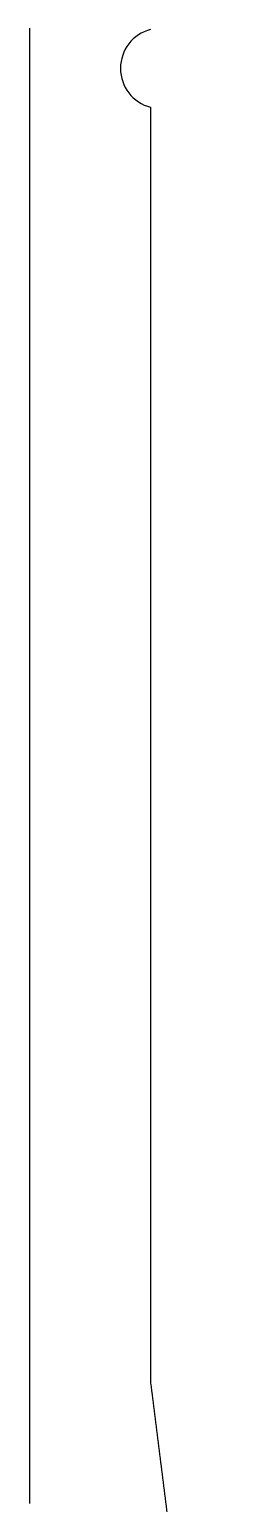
# Model space of a CAD drawing. Extents: x 0 to 145, y 2 to 120.
# Drawn here: x 0 to 5.38, y 37.24 to 73.8 of the extents above; entities that cross this region are included whole.
import ezdxf

# ---------------------------------------------------------------- set-up
doc = ezdxf.new("R2010")
doc.units = 0

# ---------------------------------------------------------------- blocks, each defined once
blk = doc.blocks.new('ARC007')
at = {"layer": 'ScrewHolesMid', "color": 0}
blk.add_arc((3.25, 72.84), 0.997, 104.5265, -104.5303, dxfattribs=at)
blk = doc.blocks.new('LINE043')
at = {"layer": 'StraightLineMid', "color": 0}
blk.add_line((3, 71.875), (3, 40.234), dxfattribs=at)
blk = doc.blocks.new('BLOCK_BLOCK_LINE029')
at = {"layer": 'StraightLineMid', "color": 0}
for points in [[(0, 73.839601), (0, 73.789601), (0, 73.739601)], [(0, 73.739601), (0, 73.639601)], [(0, 73.639601), (0, 73.539601)], [(0, 73.539601), (0, 73.489601), (0, 73.439601)], [(0, 73.439601), (0, 73.339601)], [(0, 73.339601), (0, 73.289601), (0, 73.239601)], [(0, 73.239601), (0, 73.139601)], [(0, 73.139601), (0, 73.039601)], [(0, 73.039601), (0, 72.989601), (0, 72.939601)], [(0, 72.939601), (0, 72.839601)], [(0, 72.839601), (0, 72.789601), (0, 72.739601)], [(0, 72.739601), (0, 72.639601)], [(0, 72.639601), (0, 72.539601)], [(0, 72.539601), (0, 72.489601), (0, 72.439601)], [(0, 72.439601), (0, 72.339601)], [(0, 72.339601), (0, 72.289601), (0, 72.239601)], [(0, 72.239601), (0, 72.139601)], [(0, 72.139601), (0, 72.039601)], [(0, 72.039601), (0, 71.989601), (0, 71.939601)], [(0, 71.939601), (0, 71.839601)], [(0, 71.839601), (0, 71.789601), (0, 71.739601)], [(0, 71.739601), (0, 71.639601)], [(0, 71.639601), (0, 71.539601)], [(0, 71.539601), (0, 71.489601), (0, 71.439601)], [(0, 71.439601), (0, 71.339601)], [(0, 71.339601), (0, 71.289601), (0, 71.239601)], [(0, 71.239601), (0, 71.139601)], [(0, 71.139601), (0, 71.039601)], [(0, 71.039601), (0, 70.989601), (0, 70.939601)], [(0, 70.939601), (0, 70.839601)], [(0, 70.839601), (0, 70.789601), (0, 70.739601)], [(0, 70.739601), (0, 70.639601)], [(0, 70.639601), (0, 70.539601)], [(0, 70.539601), (0, 70.489601), (0, 70.439601)], [(0, 70.439601), (0, 70.339601)], [(0, 70.339601), (0, 70.289601), (0, 70.239601)], [(0, 70.239601), (0, 70.139601)], [(0, 70.139601), (0, 70.039601)], [(0, 70.039601), (0, 69.989601), (0, 69.939601)], [(0, 69.939601), (0, 69.839601)], [(0, 69.839601), (0, 69.789601), (0, 69.739601)], [(0, 69.739601), (0, 69.639601)], [(0, 69.639601), (0, 69.539601)], [(0, 69.539601), (0, 69.489601), (0, 69.439601)], [(0, 69.439601), (0, 69.339601)], [(0, 69.339601), (0, 69.289601), (0, 69.239601)], [(0, 69.239601), (0, 69.139601)], [(0, 69.139601), (0, 69.039601)], [(0, 69.039601), (0, 68.989601), (0, 68.939601)], [(0, 68.939601), (0, 68.839601)], [(0, 68.839601), (0, 68.789601), (0, 68.739601)], [(0, 68.739601), (0, 68.639601)], [(0, 68.639601), (0, 68.539601)], [(0, 68.539601), (0, 68.489601), (0, 68.439601)], [(0, 68.439601), (0, 68.339601)], [(0, 68.339601), (0, 68.289601), (0, 68.239601)], [(0, 68.239601), (0, 68.139601)], [(0, 68.139601), (0, 68.039601)], [(0, 68.039601), (0, 67.989601), (0, 67.939601)], [(0, 67.939601), (0, 67.839601)], [(0, 67.839601), (0, 67.789601), (0, 67.739601)], [(0, 67.739601), (0, 67.639601)], [(0, 67.639601), (0, 67.539601)], [(0, 67.539601), (0, 67.489601), (0, 67.439601)], [(0, 67.439601), (0, 67.339601)], [(0, 67.339601), (0, 67.289601), (0, 67.239601)], [(0, 67.239601), (0, 67.139601)], [(0, 67.139601), (0, 67.039601)], [(0, 67.039601), (0, 66.989601), (0, 66.939601)], [(0, 66.939601), (0, 66.839601)], [(0, 66.839601), (0, 66.789601), (0, 66.739601)], [(0, 66.739601), (0, 66.639601)], [(0, 66.639601), (0, 66.539601)], [(0, 66.539601), (0, 66.489601), (0, 66.439601)], [(0, 66.439601), (0, 66.339601)], [(0, 66.339601), (0, 66.289601), (0, 66.239601)], [(0, 66.239601), (0, 66.139601)], [(0, 66.139601), (0, 66.039601)], [(0, 66.039601), (0, 65.989601), (0, 65.939601)], [(0, 65.939601), (0, 65.839601)], [(0, 65.839601), (0, 65.789601), (0, 65.739601)], [(0, 65.739601), (0, 65.639601)], [(0, 65.639601), (0, 65.539601)], [(0, 65.539601), (0, 65.489601), (0, 65.439601)], [(0, 65.439601), (0, 65.339601)], [(0, 65.339601), (0, 65.289601), (0, 65.239601)], [(0, 65.239601), (0, 65.139601)], [(0, 65.139601), (0, 65.039601)], [(0, 65.039601), (0, 64.989601), (0, 64.939601)], [(0, 64.939601), (0, 64.839601)], [(0, 64.839601), (0, 64.789601), (0, 64.739601)], [(0, 64.739601), (0, 64.639601)], [(0, 64.639601), (0, 64.539601)], [(0, 64.539601), (0, 64.489601), (0, 64.439601)], [(0, 64.439601), (0, 64.339601)], [(0, 64.339601), (0, 64.289601), (0, 64.239601)], [(0, 64.239601), (0, 64.139601)], [(0, 64.139601), (0, 64.039601)], [(0, 64.039601), (0, 63.989601), (0, 63.939601)], [(0, 63.939601), (0, 63.889601), (0, 63.839601)], [(0, 63.839601), (0, 63.789601), (0, 63.739601)], [(0, 63.739601), (0, 63.689601), (0, 63.639601)], [(0, 63.639601), (0, 63.589601), (0, 63.539601)], [(0, 63.539601), (0, 63.439601)], [(0, 63.439601), (0, 63.389601), (0, 63.339601)], [(0, 63.339601), (0, 63.289601), (0, 63.239601)], [(0, 63.239601), (0, 63.189601), (0, 63.139601)], [(0, 63.139601), (0, 63.089601), (0, 63.039601)], [(0, 63.039601), (0, 62.939601)], [(0, 62.939601), (0, 62.889601), (0, 62.839601)], [(0, 62.839601), (0, 62.789601), (0, 62.739601)], [(0, 62.739601), (0, 62.689601), (0, 62.639601)], [(0, 62.639601), (0, 62.589601), (0, 62.539601)], [(0, 62.539601), (0, 62.439601)], [(0, 62.439601), (0, 62.389601), (0, 62.339601)], [(0, 62.339601), (0, 62.289601), (0, 62.239601)], [(0, 62.239601), (0, 62.189601), (0, 62.139601)], [(0, 62.139601), (0, 62.089601), (0, 62.039601)], [(0, 62.039601), (0, 61.939601)], [(0, 61.939601), (0, 61.889601), (0, 61.839601)], [(0, 61.839601), (0, 61.789601), (0, 61.739601)], [(0, 61.739601), (0, 61.689601), (0, 61.639601)], [(0, 61.639601), (0, 61.589601), (0, 61.539601)], [(0, 61.539601), (0, 61.439601)], [(0, 61.439601), (0, 61.389601), (0, 61.339601)], [(0, 61.339601), (0, 61.289601), (0, 61.239601)], [(0, 61.239601), (0, 61.189601), (0, 61.139601)], [(0, 61.139601), (0, 61.089601), (0, 61.039601)], [(0, 61.039601), (0, 60.939601)], [(0, 60.939601), (0, 60.889601), (0, 60.839601)], [(0, 60.839601), (0, 60.789601), (0, 60.739601)], [(0, 60.739601), (0, 60.689601), (0, 60.639601)], [(0, 60.639601), (0, 60.589601), (0, 60.539601)], [(0, 60.539601), (0, 60.439601)], [(0, 60.439601), (0, 60.389601), (0, 60.339601)], [(0, 60.339601), (0, 60.289601), (0, 60.239601)], [(0, 60.239601), (0, 60.189601), (0, 60.139601)], [(0, 60.139601), (0, 60.089601), (0, 60.039601)], [(0, 60.039601), (0, 59.939601)], [(0, 59.939601), (0, 59.889601), (0, 59.839601)], [(0, 59.839601), (0, 59.789601), (0, 59.739601)], [(0, 59.739601), (0, 59.689601), (0, 59.639601)], [(0, 59.639601), (0, 59.589601), (0, 59.539601)], [(0, 59.539601), (0, 59.439601)], [(0, 59.439601), (0, 59.389601), (0, 59.339601)], [(0, 59.339601), (0, 59.289601), (0, 59.239601)], [(0, 59.239601), (0, 59.189601), (0, 59.139601)], [(0, 59.139601), (0, 59.089601), (0, 59.039601)], [(0, 59.039601), (0, 58.939601)], [(0, 58.939601), (0, 58.889601), (0, 58.839601)], [(0, 58.839601), (0, 58.789601), (0, 58.739601)], [(0, 58.739601), (0, 58.689601), (0, 58.639601)], [(0, 58.639601), (0, 58.589601), (0, 58.539601)], [(0, 58.539601), (0, 58.439601)], [(0, 58.439601), (0, 58.389601), (0, 58.339601)], [(0, 58.339601), (0, 58.289601), (0, 58.239601)], [(0, 58.239601), (0, 58.189601), (0, 58.139601)], [(0, 58.139601), (0, 58.089601), (0, 58.039601)], [(0, 58.039601), (0, 57.939601)], [(0, 57.939601), (0, 57.889601), (0, 57.839601)], [(0, 57.839601), (0, 57.789601), (0, 57.739601)], [(0, 57.739601), (0, 57.689601), (0, 57.639601)], [(0, 57.639601), (0, 57.589601), (0, 57.539601)], [(0, 57.539601), (0, 57.439601)], [(0, 57.439601), (0, 57.389601), (0, 57.339601)], [(0, 57.339601), (0, 57.289601), (0, 57.239601)], [(0, 57.239601), (0, 57.189601), (0, 57.139601)], [(0, 57.139601), (0, 57.089601), (0, 57.039601)], [(0, 57.039601), (0, 56.939601)], [(0, 56.939601), (0, 56.889601), (0, 56.839601)], [(0, 56.839601), (0, 56.789601), (0, 56.739601)], [(0, 56.739601), (0, 56.689601), (0, 56.639601)], [(0, 56.639601), (0, 56.589601), (0, 56.539601)], [(0, 56.539601), (0, 56.439601)], [(0, 56.439601), (0, 56.389601), (0, 56.339601)], [(0, 56.339601), (0, 56.289601), (0, 56.239601)], [(0, 56.239601), (0, 56.189601), (0, 56.139601)], [(0, 56.139601), (0, 56.089601), (0, 56.039601)], [(0, 56.039601), (0, 55.939601)], [(0, 55.939601), (0, 55.889601), (0, 55.839601)], [(0, 55.839601), (0, 55.789601), (0, 55.739601)], [(0, 55.739601), (0, 55.689601), (0, 55.639601)], [(0, 55.639601), (0, 55.589601), (0, 55.539601)], [(0, 55.539601), (0, 55.439601)], [(0, 55.439601), (0, 55.389601), (0, 55.339601)], [(0, 55.339601), (0, 55.289601), (0, 55.239601)], [(0, 55.239601), (0, 55.189601), (0, 55.139601)], [(0, 55.139601), (0, 55.089601), (0, 55.039601)], [(0, 55.039601), (0, 54.939601)], [(0, 54.939601), (0, 54.889601), (0, 54.839601)], [(0, 54.839601), (0, 54.789601), (0, 54.739601)], [(0, 54.739601), (0, 54.689601), (0, 54.639601)], [(0, 54.639601), (0, 54.589601), (0, 54.539601)], [(0, 54.539601), (0, 54.439601)], [(0, 54.439601), (0, 54.389601), (0, 54.339601)], [(0, 54.339601), (0, 54.289601), (0, 54.239601)], [(0, 54.239601), (0, 54.189601), (0, 54.139601)], [(0, 54.139601), (0, 54.089601), (0, 54.039601)], [(0, 54.039601), (0, 53.939601)], [(0, 53.939601), (0, 53.889601), (0, 53.839601)], [(0, 53.839601), (0, 53.789601), (0, 53.739601)], [(0, 53.739601), (0, 53.689601), (0, 53.639601)], [(0, 53.639601), (0, 53.589601), (0, 53.539601)], [(0, 53.539601), (0, 53.439601)], [(0, 53.439601), (0, 53.389601), (0, 53.339601)], [(0, 53.339601), (0, 53.289601), (0, 53.239601)], [(0, 53.239601), (0, 53.189601), (0, 53.139601)], [(0, 53.139601), (0, 53.089601), (0, 53.039601)], [(0, 53.039601), (0, 52.939601)], [(0, 52.939601), (0, 52.889601), (0, 52.839601)], [(0, 52.839601), (0, 52.789601), (0, 52.739601)], [(0, 52.739601), (0, 52.689601), (0, 52.639601)], [(0, 52.639601), (0, 52.589601), (0, 52.539601)], [(0, 52.539601), (0, 52.439601)], [(0, 52.439601), (0, 52.389601), (0, 52.339601)], [(0, 52.339601), (0, 52.289601), (0, 52.239601)], [(0, 52.239601), (0, 52.189601), (0, 52.139601)], [(0, 52.139601), (0, 52.089601), (0, 52.039601)], [(0, 52.039601), (0, 51.939601)], [(0, 51.939601), (0, 51.889601), (0, 51.839601)], [(0, 51.839601), (0, 51.789601), (0, 51.739601)], [(0, 51.739601), (0, 51.689601), (0, 51.639601)], [(0, 51.639601), (0, 51.589601), (0, 51.539601)], [(0, 51.539601), (0, 51.439601)], [(0, 51.439601), (0, 51.389601), (0, 51.339601)], [(0, 51.339601), (0, 51.289601), (0, 51.239601)], [(0, 51.239601), (0, 51.189601), (0, 51.139601)], [(0, 51.139601), (0, 51.089601), (0, 51.039601)], [(0, 51.039601), (0, 50.939601)], [(0, 50.939601), (0, 50.889601), (0, 50.839601)], [(0, 50.839601), (0, 50.789601), (0, 50.739601)], [(0, 50.739601), (0, 50.689601), (0, 50.639601)], [(0, 50.639601), (0, 50.589601), (0, 50.539601)], [(0, 50.539601), (0, 50.439601)], [(0, 50.439601), (0, 50.389601), (0, 50.339601)], [(0, 50.339601), (0, 50.289601), (0, 50.239601)], [(0, 50.239601), (0, 50.189601), (0, 50.139601)], [(0, 50.139601), (0, 50.089601), (0, 50.039601)], [(0, 50.039601), (0, 49.939601)], [(0, 49.939601), (0, 49.889601), (0, 49.839601)], [(0, 49.839601), (0, 49.789601), (0, 49.739601)], [(0, 49.739601), (0, 49.689601), (0, 49.639601)], [(0, 49.639601), (0, 49.589601), (0, 49.539601)], [(0, 49.539601), (0, 49.439601)], [(0, 49.439601), (0, 49.389601), (0, 49.339601)], [(0, 49.339601), (0, 49.289601), (0, 49.239601)], [(0, 49.239601), (0, 49.189601), (0, 49.139601)], [(0, 49.139601), (0, 49.089601), (0, 49.039601)], [(0, 49.039601), (0, 48.939601)], [(0, 48.939601), (0, 48.889601), (0, 48.839601)], [(0, 48.839601), (0, 48.789601), (0, 48.739601)], [(0, 48.739601), (0, 48.689601), (0, 48.639601)], [(0, 48.639601), (0, 48.589601), (0, 48.539601)], [(0, 48.539601), (0, 48.439601)], [(0, 48.439601), (0, 48.389601), (0, 48.339601)], [(0, 48.339601), (0, 48.289601), (0, 48.239601)], [(0, 48.239601), (0, 48.189601), (0, 48.139601)], [(0, 48.139601), (0, 48.089601), (0, 48.039601)], [(0, 48.039601), (0, 47.939601)], [(0, 47.939601), (0, 47.889601), (0, 47.839601)], [(0, 47.839601), (0, 47.789601), (0, 47.739601)], [(0, 47.739601), (0, 47.689601), (0, 47.639601)], [(0, 47.639601), (0, 47.589601), (0, 47.539601)], [(0, 47.539601), (0, 47.439601)], [(0, 47.439601), (0, 47.389601), (0, 47.339601)], [(0, 47.339601), (0, 47.289601), (0, 47.239601)], [(0, 47.239601), (0, 47.189601), (0, 47.139601)], [(0, 47.139601), (0, 47.089601), (0, 47.039601)], [(0, 47.039601), (0, 46.939601)], [(0, 46.939601), (0, 46.889601), (0, 46.839601)], [(0, 46.839601), (0, 46.789601), (0, 46.739601)], [(0, 46.739601), (0, 46.689601), (0, 46.639601)], [(0, 46.639601), (0, 46.589601), (0, 46.539601)], [(0, 46.539601), (0, 46.439601)], [(0, 46.439601), (0, 46.389601), (0, 46.339601)], [(0, 46.339601), (0, 46.289601), (0, 46.239601)], [(0, 46.239601), (0, 46.189601), (0, 46.139601)], [(0, 46.139601), (0, 46.089601), (0, 46.039601)], [(0, 46.039601), (0, 45.939601)], [(0, 45.939601), (0, 45.889601), (0, 45.839601)], [(0, 45.839601), (0, 45.789601), (0, 45.739601)], [(0, 45.739601), (0, 45.689601), (0, 45.639601)], [(0, 45.639601), (0, 45.589601), (0, 45.539601)], [(0, 45.539601), (0, 45.439601)], [(0, 45.439601), (0, 45.389601), (0, 45.339601)], [(0, 45.339601), (0, 45.289601), (0, 45.239601)], [(0, 45.239601), (0, 45.189601), (0, 45.139601)], [(0, 45.139601), (0, 45.089601), (0, 45.039601)], [(0, 45.039601), (0, 44.939601)], [(0, 44.939601), (0, 44.889601), (0, 44.839601)], [(0, 44.839601), (0, 44.789601), (0, 44.739601)], [(0, 44.739601), (0, 44.689601), (0, 44.639601)], [(0, 44.639601), (0, 44.589601), (0, 44.539601)], [(0, 44.539601), (0, 44.439601)], [(0, 44.439601), (0, 44.389601), (0, 44.339601)], [(0, 44.339601), (0, 44.289601), (0, 44.239601)], [(0, 44.239601), (0, 44.189601), (0, 44.139601)], [(0, 44.139601), (0, 44.089601), (0, 44.039601)], [(0, 44.039601), (0, 43.939601)], [(0, 43.939601), (0, 43.889601), (0, 43.839601)], [(0, 43.839601), (0, 43.789601), (0, 43.739601)], [(0, 43.739601), (0, 43.689601), (0, 43.639601)], [(0, 43.639601), (0, 43.589601), (0, 43.539601)], [(0, 43.539601), (0, 43.439601)], [(0, 43.439601), (0, 43.389601), (0, 43.339601)], [(0, 43.339601), (0, 43.289601), (0, 43.239601)], [(0, 43.239601), (0, 43.189601), (0, 43.139601)], [(0, 43.139601), (0, 43.089601), (0, 43.039601)], [(0, 43.039601), (0, 42.939601)], [(0, 42.939601), (0, 42.889601), (0, 42.839601)], [(0, 42.839601), (0, 42.789601), (0, 42.739601)], [(0, 42.739601), (0, 42.689601), (0, 42.639601)], [(0, 42.639601), (0, 42.589601), (0, 42.539601)], [(0, 42.539601), (0, 42.439601)], [(0, 42.439601), (0, 42.389601), (0, 42.339601)], [(0, 42.339601), (0, 42.289601), (0, 42.239601)], [(0, 42.239601), (0, 42.189601), (0, 42.139601)], [(0, 42.139601), (0, 42.089601), (0, 42.039601)], [(0, 42.039601), (0, 41.939601)], [(0, 41.939601), (0, 41.889601), (0, 41.839601)], [(0, 41.839601), (0, 41.789601), (0, 41.739601)], [(0, 41.739601), (0, 41.689601), (0, 41.639601)], [(0, 41.639601), (0, 41.589601), (0, 41.539601)], [(0, 41.539601), (0, 41.439601)], [(0, 41.439601), (0, 41.389601), (0, 41.339601)], [(0, 41.339601), (0, 41.289601), (0, 41.239601)], [(0, 41.239601), (0, 41.189601), (0, 41.139601)], [(0, 41.139601), (0, 41.089601), (0, 41.039601)], [(0, 41.039601), (0, 40.939601)], [(0, 40.939601), (0, 40.889601), (0, 40.839601)], [(0, 40.839601), (0, 40.789601), (0, 40.739601)], [(0, 40.739601), (0, 40.689601), (0, 40.639601)], [(0, 40.639601), (0, 40.589601), (0, 40.539601)], [(0, 40.539601), (0, 40.439601)], [(0, 40.439601), (0, 40.389601), (0, 40.339601)], [(0, 40.339601), (0, 40.289601), (0, 40.239601)], [(0, 40.239601), (0, 40.189601), (0, 40.139601)], [(0, 40.139601), (0, 40.089601), (0, 40.039601)], [(0, 40.039601), (0, 39.939601)], [(0, 39.939601), (0, 39.889601), (0, 39.839601)], [(0, 39.839601), (0, 39.789601), (0, 39.739601)], [(0, 39.739601), (0, 39.689601), (0, 39.639601)], [(0, 39.639601), (0, 39.589601), (0, 39.539601)], [(0, 39.539601), (0, 39.439601)], [(0, 39.439601), (0, 39.389601), (0, 39.339601)], [(0, 39.339601), (0, 39.289601), (0, 39.239601)], [(0, 39.239601), (0, 39.189601), (0, 39.139601)], [(0, 39.139601), (0, 39.089601), (0, 39.039601)], [(0, 39.039601), (0, 38.939601)], [(0, 38.939601), (0, 38.889601), (0, 38.839601)], [(0, 38.839601), (0, 38.789601), (0, 38.739601)], [(0, 38.739601), (0, 38.689601), (0, 38.639601)], [(0, 38.639601), (0, 38.589601), (0, 38.539601)], [(0, 38.539601), (0, 38.439601)], [(0, 38.439601), (0, 38.389601), (0, 38.339601)], [(0, 38.339601), (0, 38.289601), (0, 38.239601)], [(0, 38.239601), (0, 38.189601), (0, 38.139601)], [(0, 38.139601), (0, 38.089601), (0, 38.039601)], [(0, 38.039601), (0, 37.939601)], [(0, 37.939601), (0, 37.889601), (0, 37.839601)], [(0, 37.839601), (0, 37.789601), (0, 37.739601)], [(0, 37.739601), (0, 37.689601), (0, 37.639601)], [(0, 37.639601), (0, 37.589601), (0, 37.539601)], [(0, 37.539601), (0, 37.439601)], [(0, 37.439601), (0, 37.389601), (0, 37.339601)], [(0, 37.339601), (0, 37.289601), (0, 37.239601)]]:
    blk.add_lwpolyline(points, dxfattribs=at)
blk = doc.blocks.new('BLOCK_BLOCK_LINE027')
at = {"layer": 'StraightLineMid', "color": 0}
for points in [[(3, 40.233627), (3.01237, 40.134856)], [(3.01237, 40.134856), (3.02474, 40.036085)], [(3.02474, 40.036085), (3.037111, 39.937315)], [(3.037111, 39.937315), (3.049481, 39.838544)], [(3.049481, 39.838544), (3.061851, 39.739773)], [(3.061851, 39.739773), (3.074221, 39.641002)], [(3.074221, 39.641002), (3.086591, 39.542231)], [(3.086591, 39.542231), (3.098961, 39.44346)], [(3.098961, 39.44346), (3.111332, 39.34469)], [(3.111332, 39.34469), (3.123702, 39.245919)], [(3.123702, 39.245919), (3.136072, 39.147148)], [(3.136072, 39.147148), (3.148442, 39.048377)], [(3.148442, 39.048377), (3.160812, 38.949606)], [(3.160812, 38.949606), (3.173183, 38.850835)], [(3.173183, 38.850835), (3.185553, 38.752065)], [(3.185553, 38.752065), (3.197923, 38.653294)], [(3.197923, 38.653294), (3.210293, 38.554523)], [(3.210293, 38.554523), (3.222663, 38.455752)], [(3.222663, 38.455752), (3.235034, 38.356981)], [(3.235034, 38.356981), (3.247404, 38.258211)], [(3.247404, 38.258211), (3.259774, 38.15944)], [(3.259774, 38.15944), (3.272144, 38.060669)], [(3.272144, 38.060669), (3.284514, 37.961898)], [(3.284514, 37.961898), (3.296884, 37.863127)], [(3.296884, 37.863127), (3.309255, 37.764356)], [(3.309255, 37.764356), (3.321625, 37.665586)], [(3.321625, 37.665586), (3.333995, 37.566815)], [(3.333995, 37.566815), (3.346365, 37.468044)], [(3.346365, 37.468044), (3.358735, 37.369273)], [(3.358735, 37.369273), (3.371106, 37.270502)], [(3.371106, 37.270502), (3.383476, 37.171731)], [(3.383476, 37.171731), (3.395846, 37.072961)], [(3.395846, 37.072961), (3.408216, 36.97419)], [(3.408216, 36.97419), (3.420586, 36.875419)], [(3.420586, 36.875419), (3.432957, 36.776648)], [(3.432957, 36.776648), (3.445327, 36.677877)], [(3.445327, 36.677877), (3.457697, 36.579107)], [(3.457697, 36.579107), (3.470067, 36.480336)], [(3.470067, 36.480336), (3.482437, 36.381565)], [(3.482437, 36.381565), (3.494808, 36.282794)], [(3.494808, 36.282794), (3.507178, 36.184023)], [(3.507178, 36.184023), (3.519548, 36.085252)], [(3.519548, 36.085252), (3.531918, 35.986482)], [(3.531918, 35.986482), (3.544288, 35.887711)], [(3.544288, 35.887711), (3.556658, 35.78894)], [(3.556658, 35.78894), (3.569029, 35.690169)], [(3.569029, 35.690169), (3.581399, 35.591398)], [(3.581399, 35.591398), (3.593769, 35.492627)], [(3.593769, 35.492627), (3.606139, 35.393857)], [(3.606139, 35.393857), (3.618509, 35.295086)], [(3.618509, 35.295086), (3.63088, 35.196315)], [(3.63088, 35.196315), (3.64325, 35.097544)], [(3.64325, 35.097544), (3.65562, 34.998773)], [(3.65562, 34.998773), (3.66799, 34.900003)], [(3.66799, 34.900003), (3.68036, 34.801232)], [(3.68036, 34.801232), (3.69273, 34.702461)], [(3.69273, 34.702461), (3.705101, 34.60369)], [(3.705101, 34.60369), (3.717471, 34.504919)], [(3.717471, 34.504919), (3.729841, 34.406148)], [(3.729841, 34.406148), (3.742211, 34.307378)], [(3.742211, 34.307378), (3.754581, 34.208607)], [(3.754581, 34.208607), (3.766952, 34.109836)], [(3.766952, 34.109836), (3.779322, 34.011065)], [(3.779322, 34.011065), (3.791692, 33.912294)], [(3.791692, 33.912294), (3.804062, 33.813524)], [(3.804062, 33.813524), (3.816432, 33.714753)], [(3.816432, 33.714753), (3.828803, 33.615982)], [(3.828803, 33.615982), (3.841173, 33.517211)], [(3.841173, 33.517211), (3.853543, 33.41844)], [(3.853543, 33.41844), (3.865913, 33.319669)], [(3.865913, 33.319669), (3.878283, 33.220899)], [(3.878283, 33.220899), (3.890653, 33.122128)], [(3.890653, 33.122128), (3.903024, 33.023357)], [(3.903024, 33.023357), (3.915394, 32.924586)], [(3.915394, 32.924586), (3.927764, 32.825815)], [(3.927764, 32.825815), (3.940134, 32.727044)], [(3.940134, 32.727044), (3.952504, 32.628274)], [(3.952504, 32.628274), (3.964875, 32.529503)], [(3.964875, 32.529503), (3.977245, 32.430732)], [(3.977245, 32.430732), (3.989615, 32.331961)], [(3.989615, 32.331961), (4.001985, 32.23319)], [(4.001985, 32.23319), (4.014355, 32.13442)], [(4.014355, 32.13442), (4.026726, 32.035649)], [(4.026726, 32.035649), (4.039096, 31.936878)], [(4.039096, 31.936878), (4.051466, 31.838107)], [(4.051466, 31.838107), (4.063836, 31.739336)], [(4.063836, 31.739336), (4.076206, 31.640565)], [(4.076206, 31.640565), (4.088577, 31.541795)], [(4.088577, 31.541795), (4.100947, 31.443024)], [(4.100947, 31.443024), (4.113317, 31.344253)], [(4.113317, 31.344253), (4.125687, 31.245482)], [(4.125687, 31.245482), (4.138057, 31.146711)], [(4.138057, 31.146711), (4.150427, 31.04794)], [(4.150427, 31.04794), (4.162798, 30.94917)], [(4.162798, 30.94917), (4.175168, 30.850399)], [(4.175168, 30.850399), (4.187538, 30.751628)], [(4.187538, 30.751628), (4.199908, 30.652857)], [(4.199908, 30.652857), (4.212278, 30.554086)], [(4.212278, 30.554086), (4.224649, 30.455316)], [(4.224649, 30.455316), (4.237019, 30.356545)], [(4.237019, 30.356545), (4.249389, 30.257774)], [(4.249389, 30.257774), (4.261759, 30.159003)], [(4.261759, 30.159003), (4.274129, 30.060232)], [(4.274129, 30.060232), (4.286499, 29.961461)], [(4.286499, 29.961461), (4.29887, 29.862691)], [(4.29887, 29.862691), (4.31124, 29.76392)], [(4.31124, 29.76392), (4.32361, 29.665149)], [(4.32361, 29.665149), (4.33598, 29.566378)], [(4.33598, 29.566378), (4.34835, 29.467607)], [(4.34835, 29.467607), (4.360721, 29.368836)], [(4.360721, 29.368836), (4.373091, 29.270066)], [(4.373091, 29.270066), (4.385461, 29.171295)], [(4.385461, 29.171295), (4.397831, 29.072524)], [(4.397831, 29.072524), (4.410201, 28.973753)], [(4.410201, 28.973753), (4.422572, 28.874982)], [(4.422572, 28.874982), (4.434942, 28.776212)], [(4.434942, 28.776212), (4.447312, 28.677441)], [(4.447312, 28.677441), (4.459682, 28.57867)], [(4.459682, 28.57867), (4.472052, 28.479899)], [(4.472052, 28.479899), (4.484422, 28.381128)], [(4.484422, 28.381128), (4.496793, 28.282357)], [(4.496793, 28.282357), (4.509163, 28.183587)], [(4.509163, 28.183587), (4.521533, 28.084816)], [(4.521533, 28.084816), (4.533903, 27.986045)], [(4.533903, 27.986045), (4.546273, 27.887274)], [(4.546273, 27.887274), (4.558644, 27.788503)], [(4.558644, 27.788503), (4.571014, 27.689732)], [(4.571014, 27.689732), (4.583384, 27.590962)], [(4.583384, 27.590962), (4.595754, 27.492191)], [(4.595754, 27.492191), (4.608124, 27.39342)], [(4.608124, 27.39342), (4.620495, 27.294649)], [(4.620495, 27.294649), (4.632865, 27.195878)], [(4.632865, 27.195878), (4.645235, 27.097108)], [(4.645235, 27.097108), (4.657605, 26.998337)], [(4.657605, 26.998337), (4.669975, 26.899566)], [(4.669975, 26.899566), (4.682346, 26.800795)], [(4.682346, 26.800795), (4.694716, 26.702024)], [(4.694716, 26.702024), (4.707086, 26.603253)], [(4.707086, 26.603253), (4.719456, 26.504483)], [(4.719456, 26.504483), (4.731826, 26.405712)], [(4.731826, 26.405712), (4.744196, 26.306941)], [(4.744196, 26.306941), (4.756567, 26.20817)], [(4.756567, 26.20817), (4.768937, 26.109399)], [(4.768937, 26.109399), (4.781307, 26.010628)], [(4.781307, 26.010628), (4.793677, 25.911858)], [(4.793677, 25.911858), (4.806047, 25.813087)], [(4.806047, 25.813087), (4.818418, 25.714316)], [(4.818418, 25.714316), (4.830788, 25.615545)], [(4.830788, 25.615545), (4.843158, 25.516774)], [(4.843158, 25.516774), (4.855528, 25.418004)], [(4.855528, 25.418004), (4.867898, 25.319233)], [(4.867898, 25.319233), (4.880268, 25.220462)], [(4.880268, 25.220462), (4.892639, 25.121691)], [(4.892639, 25.121691), (4.905009, 25.02292)], [(4.905009, 25.02292), (4.917379, 24.924149)], [(4.917379, 24.924149), (4.929749, 24.825379)], [(4.929749, 24.825379), (4.942119, 24.726608)], [(4.942119, 24.726608), (4.95449, 24.627837)], [(4.95449, 24.627837), (4.96686, 24.529066)], [(4.96686, 24.529066), (4.97923, 24.430295)], [(4.97923, 24.430295), (4.9916, 24.331525)], [(4.9916, 24.331525), (5.00397, 24.232754)], [(5.00397, 24.232754), (5.016341, 24.133983)], [(5.016341, 24.133983), (5.028711, 24.035212)], [(5.028711, 24.035212), (5.041081, 23.936441)], [(5.041081, 23.936441), (5.053451, 23.83767)], [(5.053451, 23.83767), (5.065821, 23.7389)], [(5.065821, 23.7389), (5.078191, 23.640129)], [(5.078191, 23.640129), (5.090562, 23.541358)], [(5.090562, 23.541358), (5.102932, 23.442587)], [(5.102932, 23.442587), (5.115302, 23.343816)], [(5.115302, 23.343816), (5.127672, 23.245045)], [(5.127672, 23.245045), (5.140042, 23.146275)], [(5.140042, 23.146275), (5.152413, 23.047504)], [(5.152413, 23.047504), (5.164783, 22.948733)], [(5.164783, 22.948733), (5.177153, 22.849962)], [(5.177153, 22.849962), (5.189523, 22.751191)], [(5.189523, 22.751191), (5.201893, 22.652421)], [(5.201893, 22.652421), (5.214264, 22.55365)], [(5.214264, 22.55365), (5.226634, 22.454879)], [(5.226634, 22.454879), (5.239004, 22.356108)], [(5.239004, 22.356108), (5.251374, 22.257337)], [(5.251374, 22.257337), (5.263744, 22.158566)], [(5.263744, 22.158566), (5.276115, 22.059796)], [(5.276115, 22.059796), (5.288485, 21.961025)], [(5.288485, 21.961025), (5.300855, 21.862254)], [(5.300855, 21.862254), (5.313225, 21.763483)], [(5.313225, 21.763483), (5.325595, 21.664712)], [(5.325595, 21.664712), (5.337965, 21.565941)], [(5.337965, 21.565941), (5.350336, 21.467171)], [(5.350336, 21.467171), (5.362706, 21.3684)], [(5.362706, 21.3684), (5.375076, 21.269629)]]:
    blk.add_lwpolyline(points, dxfattribs=at)

msp = doc.modelspace()

# ---------------------------------------------------------------- block references
at = {"layer": 'ScrewHolesMid', "color": 0}
msp.add_blockref('ARC007', (0, 0), dxfattribs=at)
at = {"layer": 'StraightLineMid', "color": 0}
for name in ['BLOCK_BLOCK_LINE029', 'LINE043', 'BLOCK_BLOCK_LINE027']:
    msp.add_blockref(name, (0, 0), dxfattribs=at)

doc.saveas('drawing.dxf')
